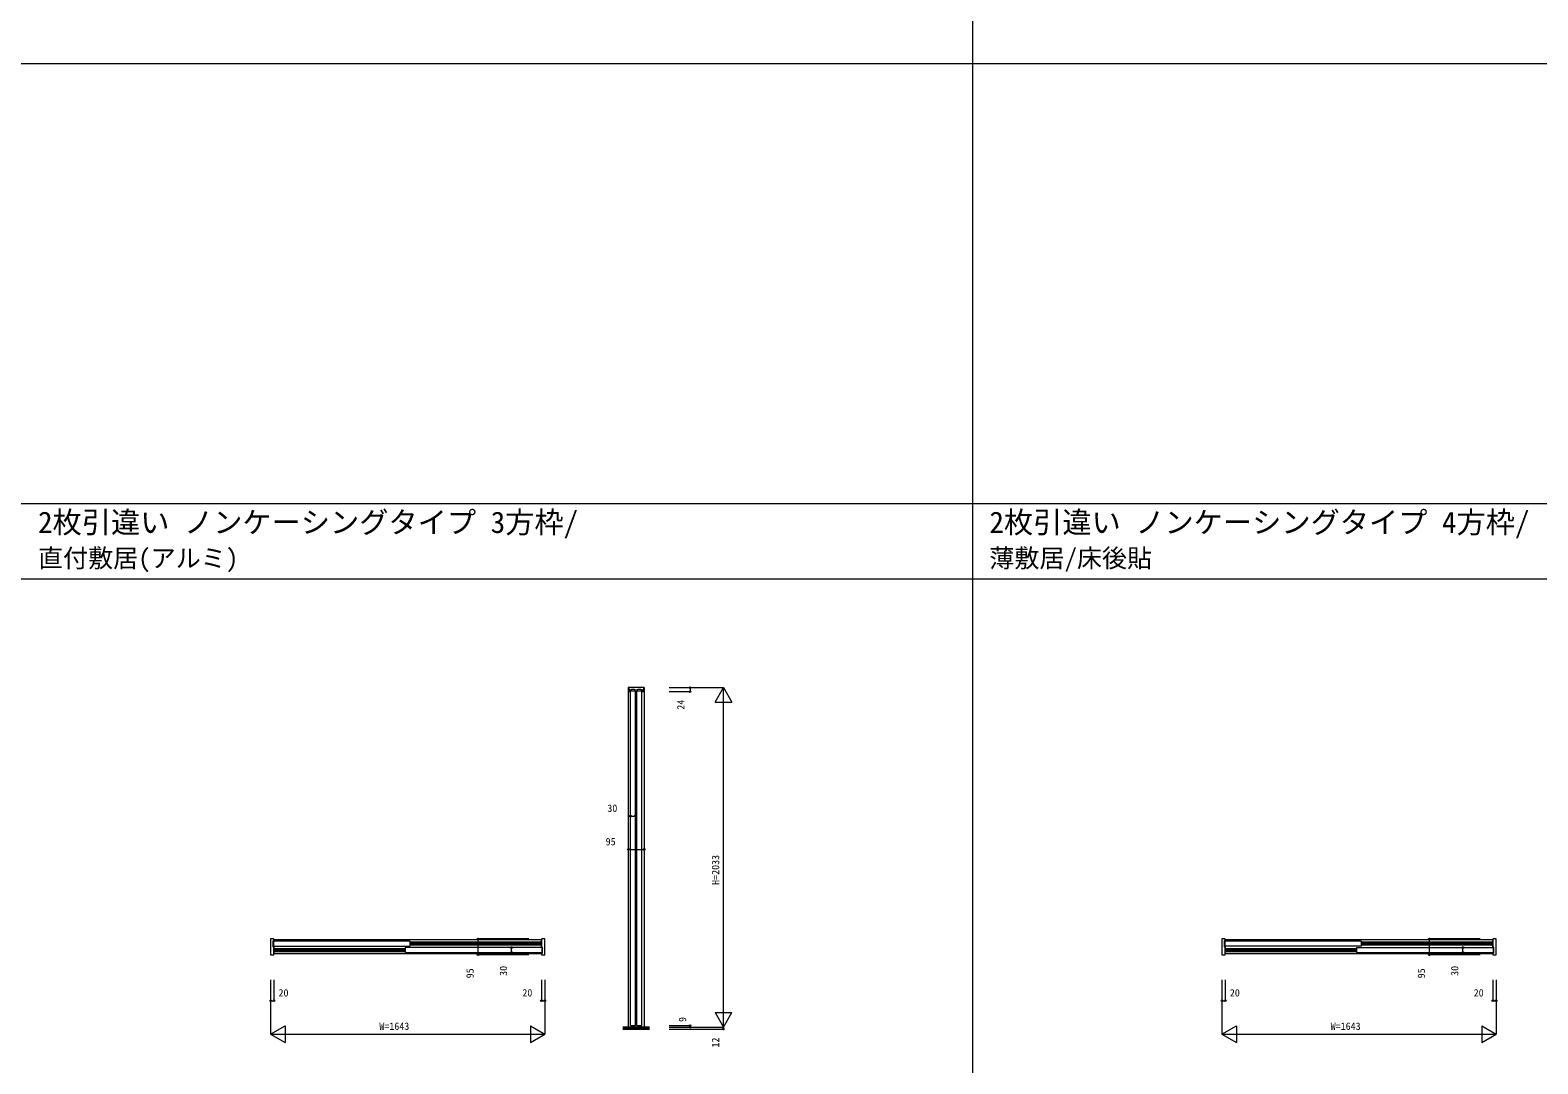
# Model space of a CAD drawing. Units: millimetres, scale not verified. Extents: x -14341 to 14341, y -10000 to 10000.
# Drawn here: x -8588 to 446, y -6061 to 130 of the extents above; entities that cross this region are included whole.
import ezdxf
from ezdxf.enums import TextEntityAlignment as Align

# ---------------------------------------------------------------- set-up
doc = ezdxf.new("R2010")
doc.units = ezdxf.units.MM
doc.header["$LTSCALE"] = 50
doc.layers.add('0-0_0', color=7, linetype='Continuous')
for name, color, linetype, lineweight in [('0-1_YKK_F1', 7, 'Continuous', 18), ('0-3_YKK_N1', 2, 'Continuous', 18), ('0-4_YKK_B1', 4, 'Continuous', 18), ('0-5_YKK_Z1', 7, 'Continuous', 18)]:
    doc.layers.add(name, color=color, linetype=linetype, lineweight=lineweight)
doc.styles.add('ＭＳ ゴシック', font='')
doc.styles.get('ＭＳ ゴシック').set_extended_font_data('MS Gothic')

msp = doc.modelspace()

# ---------------------------------------------------------------- linework, layer by layer
at = {"layer": '0-1_YKK_F1'}
for p, q in [((-2940.51, -10000), (-2940.51, 9500)), ((-14340.51, -70), (14159.49, -70)), ((-14340.51, -2705), (14159.49, -2705)), ((-14340.51, -3155), (14159.49, -3155))]:
    msp.add_line(p, q, dxfattribs=at)
at = {"layer": '0-3_YKK_N1'}
for p, q in [((-4759.01, -3807.5), (-4434.01, -3807.5)), ((-4759.01, -3831.5), (-4634.01, -3831.5)), ((-4634.01, -3807.5), (-4634.01, -3831.5)), ((-4484.01, -3894.1), (-4434.01, -3807.5)), ((-4434.01, -5840.5), (-4434.01, -3807.5)), ((-4434.01, -3807.5), (-4384.01, -3894.1)), ((-4484.01, -3894.1), (-4384.01, -3894.1)), ((-4990.51, -4576.88), (-4960.51, -4576.88)), ((-5004.01, -4776.88), (-4909.01, -4776.88)), ((-5904.01, -5407.5), (-5904.01, -5312.5)), ((-5599.01, -5312.5), (-5904.01, -5312.5)), ((-204.01, -5407.5), (-204.01, -5312.5)), ((100.99, -5312.5), (-204.01, -5312.5)), ((-5599.01, -5407.5), (-5904.01, -5407.5)), ((-5704.01, -5394), (-5704.01, -5364)), ((100.99, -5407.5), (-204.01, -5407.5)), ((-4.01, -5394), (-4.01, -5364)), ((-7127.01, -5557.5), (-7127.01, -5682.5)), ((-5504.01, -5557.5), (-5504.01, -5882.5)), ((-1427.01, -5557.5), (-1427.01, -5682.5)), ((195.99, -5557.5), (195.99, -5882.5)), ((-7147.01, -5682.5), (-7127.01, -5682.5)), ((-1447.01, -5682.5), (-1427.01, -5682.5)), ((-4484.01, -5753.9), (-4384.01, -5753.9)), ((-4484.01, -5753.9), (-4384.01, -5753.9)), ((-4484.01, -5753.9), (-4434.01, -5840.5)), ((-4434.01, -5840.5), (-4384.01, -5753.9)), ((-7147.01, -5882.5), (-7060.41, -5832.5)), ((-7060.41, -5832.5), (-7060.41, -5932.5)), ((-5590.61, -5832.5), (-5590.61, -5932.5)), ((-5590.61, -5832.5), (-5504.01, -5882.5)), ((-4759.01, -5840.5), (-4434.01, -5840.5)), ((-4759.01, -5852.5), (-4434.01, -5852.5)), ((-4434.01, -5840.5), (-4434.01, -5852.5)), ((-1447.01, -5882.5), (-1360.41, -5832.5)), ((-1360.41, -5832.5), (-1360.41, -5932.5)), ((109.39, -5832.5), (109.39, -5932.5)), ((109.39, -5832.5), (195.99, -5882.5)), ((-7147.01, -5882.5), (-7060.41, -5932.5)), ((-5590.61, -5932.5), (-5504.01, -5882.5)), ((-1447.01, -5882.5), (-1360.41, -5932.5)), ((109.39, -5932.5), (195.99, -5882.5))]:
    msp.add_line(p, q, dxfattribs=at)
for points in [[(-7147.01, -5557.5), (-7147.01, -5882.5), (-5504.01, -5882.5)], [(-5524.01, -5557.5), (-5524.01, -5682.5), (-5504.01, -5682.5)], [(-1447.01, -5557.5), (-1447.01, -5882.5), (195.99, -5882.5)], [(175.99, -5557.5), (175.99, -5682.5), (195.99, -5682.5)], [(-4759.01, -5831.5), (-4634.01, -5831.5), (-4634.01, -5840.5)]]:
    msp.add_lwpolyline(points, dxfattribs=at)
for centre in [(-4634.01, -3807.5), (-4634.01, -3831.5), (-4990.51, -4576.88), (-4960.51, -4576.88), (-5004.01, -4776.88), (-4909.01, -4776.88), (-5904.01, -5312.5), (-204.01, -5312.5), (-5904.01, -5407.5), (-5704.01, -5364), (-5704.01, -5394), (-204.01, -5407.5), (-4.01, -5364), (-4.01, -5394), (-7147.01, -5682.5), (-7127.01, -5682.5), (-5524.01, -5682.5), (-5504.01, -5682.5), (-1447.01, -5682.5), (-1427.01, -5682.5), (175.99, -5682.5), (195.99, -5682.5), (-4634.01, -5831.5), (-4634.01, -5840.5), (-4434.01, -5852.5)]:
    msp.add_circle(centre, 5, dxfattribs=at)
at = {"layer": '0-4_YKK_B1'}
for p, q in [((-5004.01, -3807.5), (-5004.01, -5840.5)), ((-5001.51, -3807.5), (-5004.01, -3807.5)), ((-4960.51, -3828.5), (-4990.51, -3828.5)), ((-4990.51, -5831.5), (-4990.51, -3828.5)), ((-4960.51, -5831.5), (-4960.51, -3828.5)), ((-4922.51, -3828.5), (-4952.51, -3828.5)), ((-4952.51, -5831.5), (-4952.51, -3828.5)), ((-4922.51, -5831.5), (-4922.51, -3828.5)), ((-4911.51, -3807.5), (-4909.01, -3807.5)), ((-4909.01, -3807.5), (-4909.01, -5840.5)), ((-7147.01, -5312.52), (-7146.99, -5312.5)), ((-7132.01, -5359), (-7132.01, -5323)), ((-7128.51, -5326), (-7130.51, -5328)), ((-7130.51, -5328), (-7130.51, -5354)), ((-7130.01, -5321), (-7128.01, -5321)), ((-6312.51, -5326), (-7128.51, -5326)), ((-7127.01, -5320), (-7127.01, -5314.5)), ((-5525.01, -5318.5), (-7126.01, -5318.5)), ((-7126.01, -5326), (-7126.01, -5318.5)), ((-6312.51, -5326), (-6310.51, -5328)), ((-6310.51, -5354), (-6310.51, -5328)), ((-5525.01, -5318.5), (-5525.01, -5364)), ((-5524.01, -5314.5), (-5524.01, -5358)), ((-1432.01, -5359), (-1432.01, -5323)), ((-1428.51, -5326), (-1430.51, -5328)), ((-1430.51, -5328), (-1430.51, -5354)), ((-1430.01, -5321), (-1428.01, -5321)), ((-612.51, -5326), (-1428.51, -5326)), ((-1427.01, -5320), (-1427.01, -5314.5)), ((174.99, -5318.5), (-1426.01, -5318.5)), ((-1426.01, -5326), (-1426.01, -5318.5)), ((-612.51, -5326), (-610.51, -5328)), ((-610.51, -5354), (-610.51, -5328)), ((174.99, -5318.5), (174.99, -5364)), ((175.99, -5314.5), (175.99, -5358)), ((-7128.51, -5356), (-7130.51, -5354)), ((-7128.01, -5361), (-7130.01, -5361)), ((-7128.51, -5356), (-6312.51, -5356)), ((-7127.01, -5405.5), (-7127.01, -5362)), ((-7126.01, -5401.5), (-7126.01, -5356)), ((-7126.01, -5370.5), (-6340.51, -5370.5)), ((-6340.51, -5373.1), (-7126.01, -5373.1)), ((-6340.51, -5377.3), (-7126.01, -5377.3)), ((-6340.51, -5380.7), (-7126.01, -5380.7)), ((-6340.51, -5384.9), (-7126.01, -5384.9)), ((-7126.01, -5387.5), (-6340.51, -5387.5)), ((-5525.01, -5401.5), (-7126.01, -5401.5)), ((-6340.51, -5366), (-6338.51, -5364)), ((-6340.51, -5366), (-6340.51, -5392)), ((-6338.51, -5394), (-6340.51, -5392)), ((-5522.51, -5364), (-6338.51, -5364)), ((-6338.51, -5394), (-5522.51, -5394)), ((-6310.51, -5354), (-6312.51, -5356)), ((-5525.01, -5332.5), (-6310.51, -5332.5)), ((-6310.51, -5335.1), (-5525.01, -5335.1)), ((-6310.51, -5339.3), (-5525.01, -5339.3)), ((-6310.51, -5342.7), (-5525.01, -5342.7)), ((-6310.51, -5346.9), (-5525.01, -5346.9)), ((-5525.01, -5349.5), (-6310.51, -5349.5)), ((-5525.01, -5394), (-5525.01, -5401.5)), ((-5524.01, -5400), (-5524.01, -5405.5)), ((-5523.01, -5359), (-5521.01, -5359)), ((-5521.01, -5399), (-5523.01, -5399)), ((-5522.51, -5364), (-5520.51, -5366)), ((-5522.51, -5394), (-5520.51, -5392)), ((-5520.51, -5392), (-5520.51, -5366)), ((-5519.01, -5361), (-5519.01, -5397)), ((-1428.51, -5356), (-1430.51, -5354)), ((-1428.01, -5361), (-1430.01, -5361)), ((-612.51, -5356), (-1428.51, -5356)), ((-1427.01, -5405.5), (-1427.01, -5362)), ((-1426.01, -5401.5), (-1426.01, -5356)), ((-1426.01, -5370.5), (-640.51, -5370.5)), ((-640.51, -5373.1), (-1426.01, -5373.1)), ((-640.51, -5377.3), (-1426.01, -5377.3)), ((-640.51, -5380.7), (-1426.01, -5380.7)), ((-640.51, -5384.9), (-1426.01, -5384.9)), ((-1426.01, -5387.5), (-640.51, -5387.5)), ((174.99, -5401.5), (-1426.01, -5401.5)), ((-640.51, -5366), (-638.51, -5364)), ((-640.51, -5366), (-640.51, -5392)), ((-638.51, -5394), (-640.51, -5392)), ((-638.51, -5364), (177.49, -5364)), ((-638.51, -5394), (177.49, -5394)), ((-610.51, -5354), (-612.51, -5356)), ((174.99, -5332.5), (-610.51, -5332.5)), ((-610.51, -5335.1), (174.99, -5335.1)), ((-610.51, -5339.3), (174.99, -5339.3)), ((-610.51, -5342.7), (174.99, -5342.7)), ((-610.51, -5346.9), (174.99, -5346.9)), ((174.99, -5349.5), (-610.51, -5349.5)), ((174.99, -5394), (174.99, -5401.5)), ((175.99, -5400), (175.99, -5405.5)), ((176.99, -5359), (178.99, -5359)), ((178.99, -5399), (176.99, -5399)), ((177.49, -5364), (179.49, -5366)), ((177.49, -5394), (179.49, -5392)), ((179.49, -5392), (179.49, -5366)), ((180.99, -5361), (180.99, -5397)), ((-4990.51, -5831.5), (-4960.51, -5831.5)), ((-4952.51, -5831.5), (-4922.51, -5831.5))]:
    msp.add_line(p, q, dxfattribs=at)
for points in [[(-4911.51, -3829.5), (-4911.51, -3807.5), (-5001.51, -3807.5), (-5001.51, -3829.5)], [(-4999.51, -3831.5), (-4995.71, -3831.5), (-4995.21, -3831), (-4995.21, -3822.3)], [(-4993.21, -3820.3), (-4985.01, -3820.3), (-4985.01, -3817.5), (-4966.01, -3817.5), (-4966.01, -3820.3), (-4947.01, -3820.3), (-4947.01, -3817.5), (-4928.01, -3817.5), (-4928.01, -3820.3), (-4919.81, -3820.3)], [(-4917.81, -3822.3), (-4917.81, -3831), (-4917.31, -3831.5), (-4913.51, -3831.5)], [(-7129.01, -5312.5), (-7147.01, -5312.5), (-7147.01, -5314.5), (-7147.01, -5405.5), (-7147.01, -5407.5), (-7129.01, -5407.5)], [(-5522.01, -5407.5), (-5504.01, -5407.5), (-5504.01, -5405.5), (-5504.01, -5314.5), (-5504.01, -5312.5), (-5522.01, -5312.5)], [(-1429.01, -5312.5), (-1447.01, -5312.5), (-1447.01, -5314.5), (-1447.01, -5405.5), (-1447.01, -5407.5), (-1429.01, -5407.5)], [(177.99, -5407.5), (195.99, -5407.5), (195.99, -5405.5), (195.99, -5314.5), (195.99, -5312.5), (177.99, -5312.5)]]:
    msp.add_lwpolyline(points, dxfattribs=at)
for centre, radius, start, end in [((-4999.51, -3829.5), 2, 180.00001, 270.00001), ((-4993.21, -3822.3), 2, 90, 180), ((-4919.81, -3822.3), 2, 0, 90), ((-4913.51, -3829.5), 2, 270, 0), ((-7130.01, -5323), 2, 90, 180), ((-7129.01, -5314.5), 2, 0, 90), ((-7128.01, -5320), 1, 270, 0), ((-5522.01, -5314.5), 2, 90, 180), ((-1430.01, -5323), 2, 90, 180), ((-1429.01, -5314.5), 2, 0, 90), ((-1428.01, -5320), 1, 270, 0), ((177.99, -5314.5), 2, 90, 180), ((-7130.01, -5359), 2, 180, 270), ((-7129.01, -5405.5), 2, 270, 0), ((-7128.01, -5362), 1, 0, 90), ((-5523.01, -5358), 1, 180, 270), ((-5523.01, -5400), 1, 90, 180), ((-5522.01, -5405.5), 2, 180, 270), ((-5521.01, -5361), 2, 0, 90), ((-5521.01, -5397), 2, 270, 0), ((-1430.01, -5359), 2, 180, 270), ((-1429.01, -5405.5), 2, 270, 0), ((-1428.01, -5362), 1, 0, 90), ((176.99, -5358), 1, 180, 270), ((176.99, -5400), 1, 90, 180), ((177.99, -5405.5), 2, 180, 270), ((178.99, -5361), 2, 0, 90), ((178.99, -5397), 2, 270, 0)]:
    msp.add_arc(centre, radius, start, end, dxfattribs=at)
at = {"layer": '0-5_YKK_Z1'}
for p, q in [((-4876.51, -5840.5), (-5036.51, -5840.5)), ((-4876.51, -5843.5), (-5036.51, -5843.5)), ((-4876.51, -5846.5), (-5036.51, -5846.5)), ((-4876.51, -5849.5), (-5036.51, -5849.5)), ((-5036.51, -5852.5), (-4876.51, -5852.5))]:
    msp.add_line(p, q, dxfattribs=at)

# ---------------------------------------------------------------- texts
at = {"layer": '0-0_0', "style": 'ＭＳ ゴシック'}
for s, height, p in [('2枚引違い ノンケーシングタイプ 3方枠/', 128.3, (-8540.51, -2919.88)), ('2枚引違い ノンケーシングタイプ 4方枠/', 128.3, (-2840.51, -2919.88)), ('直付敷居(アルミ)', 110, (-8540.51, -3119.93)), ('薄敷居/床後貼', 110, (-2840.51, -3119.93))]:
    msp.add_text(s, height=height, dxfattribs=at).set_placement(p, align=Align.BOTTOM_LEFT)
at = {"layer": '0-3_YKK_N1', "color": 7, "style": 'ＭＳ ゴシック'}
for s, p in [('24', (-4654.23, -3939.66)), ('H=2033', (-4446.01, -4989)), ('95', (-5917.2, -5548.45)), ('30', (-5717.18, -5533.81)), ('95', (-217.2, -5548.45)), ('30', (-17.18, -5533.81)), ('9', (-4643.91, -5809.86)), ('12', (-4446.01, -5963.16))]:
    msp.add_text(s, height=43.99, rotation=90, dxfattribs=at).set_placement(p, align=Align.BOTTOM_LEFT)
for s, p in [('30', (-5129.47, -4564.88)), ('95', (-5139.73, -4764.88)), ('20', (-7099.68, -5670.5)), ('20', (-5638.6, -5670.5)), ('20', (-1399.68, -5670.5)), ('20', (61.4, -5670.5)), ('W=1643', (-6495.51, -5870.5)), ('W=1643', (-795.51, -5870.5))]:
    msp.add_text(s, height=43.99, dxfattribs=at).set_placement(p, align=Align.BOTTOM_LEFT)

doc.saveas('drawing.dxf')
